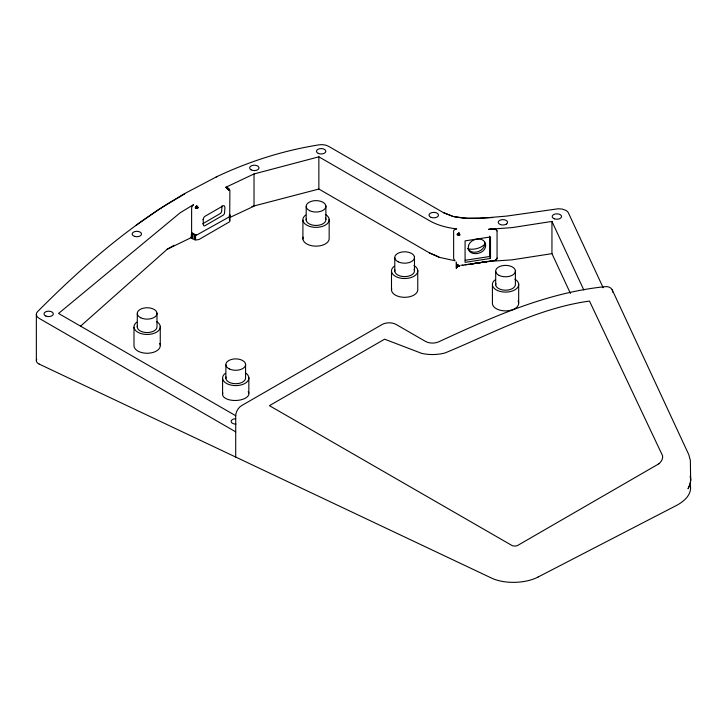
<?xml version="1.0" encoding="UTF-8"?>
<svg xmlns="http://www.w3.org/2000/svg" width="727" height="727" viewBox="0 0 727 727"><rect width="100%" height="100%" fill="white"/><g stroke="black" fill="none" stroke-linecap="round" stroke-linejoin="round"><path stroke-width="1.09" d="M196.581 235.121L229.705 216.646L229.896 190.101M197.299 206.523L196.581 206.695L196.581 208.113L196.117 206.632L196.581 205.977L198.226 207.713L196.581 205.977L195.527 207.967L196.217 206.223L196.944 206.223L197.944 207.849L196.581 205.977L197.635 207.967L196.499 206.304L196.217 208.095L196.217 206.223M222.571 394.343L222.598 378.476M248.825 393.08L248.852 377.558M195.081 239.892L195.081 234.521L192.782 233.73L192.673 238.756L194.645 239.737L194.645 234.367L195.572 235.03L195.563 240.01L198.907 239.547L229.468 221.862L230.095 220.744L229.468 219.636L229.441 214.692M192.773 233.322L192.673 238.756L191.119 237.684L191.601 232.649L192.773 233.322L191.601 238.02L191.628 208.04A3.317 1.863 -61.4 0 1 192.037 206.641L193.509 204.66L180.232 212.729L58.56 313.455L235.721 415.735L235.712 457.065M496.95 230.913C497.395 228.76 491.134 229.096 488.544 229.314L512.09 227.606L551.947 221.426L583.826 290.009M456.402 268.454L456.592 263.156M459.455 233.812L459.073 235.239C457.883 233.067 459.927 232.785 459.8 235.194L459.191 233.113L459.137 233.83C460.664 236.066 457.074 233.503 457.074 234.448L459.191 233.113L457.247 234.63L458.701 233.222L459.328 233.431L459.437 235.239L458.937 233.403L458.028 235.057L458.701 233.222M229.896 215.219L230.05 215.801M491.125 229.359L489.989 229.332M489.989 261.12L495.232 260.339L497.059 258.467L497.059 230.777M454.702 260.057L454.03 259.275A2.953 2.335 24.9 0 1 453.63 257.994L453.63 231.141A2.953 2.335 24.9 0 1 454.03 229.986L456.692 228.905C447.269 227.76 437.836 225.461 429.53 220.717L318.862 156.832L254.023 173.953L225.552 187.412C226.942 186.221 228.923 190.083 226.806 188.529L228.451 188.366L227.324 188.557L229.105 189.52C224.997 188.547 231.295 188.784 226.806 188.529L229.132 189.311L227.169 188.766M195.527 207.967L196.345 206.277L197.299 208.04L196.808 206.277L197.635 206.886L195.518 206.886M496.586 259.403C493.897 261.266 497.014 259.703 497.114 258.049M251.896 206.523L318.862 189.047L429.53 252.941L439.208 257.313L455.093 260.775M141.302 221.635L158.922 209.394L184.058 193.882L217.209 176.47C249.397 161.312 283.63 150.453 318.789 144.891A9.887 5.707 0 0 1 328.577 146.327L443.479 212.666L453.13 216.473L462.79 218.082L479.247 218.418L506.737 216.083L558.218 208.767L562.225 209.076L565.779 210.33A9.578 5.534 0 0 1 568.405 212.884L603.183 287.765M455.629 229.06L456.147 228.95M458.828 233.794L458.364 235.157L458.764 233.303L457.728 234.939L458.264 233.485L459.137 233.83M496.995 258.648L497.059 258.467M458.428 265.628L457.465 265.446L459.691 265.9L457.247 265.282L459.582 265.873M458.31 265.391L457.129 267.509L458.31 265.391L456.947 264.892L458.982 265.773L457.983 265.691M458.274 265.846L457.074 265.091L458.346 265.519C456.165 264.683 458.964 266.173 457.974 264.71M196.581 206.695L195.981 206.586L195.209 207.849C194.845 206.922 199.48 208.267 197.044 206.632M459.455 265.773L458.655 265.846M458.873 233.376L458.71 235.212L459.173 233.44L459.582 234.239L457.756 233.631M458.437 233.64L457.465 234.794L458.264 233.485M490.861 229.35L491.516 229.341M80.642 326.087L167.255 249.216L174.135 245.244M485.627 243.454C481.192 248.298 474.158 250.088 467.824 248.843M496.314 229.687L495.332 229.278L495.823 229.414M136.004 225.434L141.374 221.444M227.769 188.838L229.023 189.729L227.524 189.075C230.232 189.156 226.533 187.539 227.815 188.566M166.665 204.46C119.301 234.476 77.135 271.898 37.659 311.538A9.869 5.698 0 0 0 39.249 318.417L235.712 431.847M166.756 204.36L184.758 193.891M202.551 223.88L220.408 213.438A3.371 1.945 -60 0 0 221.59 211.721L222.044 205.796M486.699 261.665L470.296 264.128L492.043 260.784M494.633 260.493L493.706 260.62M538.035 577.047L676.137 505.628A49.663 24.454 -1.8 0 0 690.286 485.427M167.255 249.216L192.146 237.184M229.668 217.573L254.023 206.177L254.023 173.953M488.262 261.356L462.536 265.291M493.706 229.25L495.232 229.25M227.269 188.42C229.241 187.593 228.269 189.901 228.687 190.101L227.533 188.248M484.264 262.247L486.672 261.784M490.489 261.302L470.369 264.055M465.253 260.284L489.616 256.513L490.507 258.43L465.08 262.365L465.08 240.873L490.507 236.938L490.507 258.43M570.441 293.435L551.947 253.65L512.09 259.83L491.161 261.284M216.146 176.997L217.209 176.47M460.845 265.319L462.954 265.046M465.062 264.764L469.278 264.219M492.67 217.555L467.824 218.418M195.563 234.639L195.081 234.521L196.581 234.73M227.824 188.656L228.887 188.702L227.715 188.393M467.57 218.409L453.975 216.682M496.505 229.85L495.605 229.341M453.13 216.473L443.479 212.666M434.21 254.941L438.972 256.967M39.249 364.118L491.525 578.074A32.815 16.158 -1.8 0 0 538.062 577.065M195.981 206.586L195.699 207.486M429.53 252.941L434.046 254.859M227.269 188.693L228.887 189.92L227.86 189.429M192.773 233.503L194.282 234.576M467.87 248.37C472.032 256.495 486.527 250.633 484.645 242.018M612.207 289.819L688.787 454.657L690.359 460.3L690.65 480.511M196.663 206.304L196.944 208.095L196.263 206.668M191.601 232.649L191.628 233.049A3.317 1.863 -61.4 0 0 192.037 233.958M456.174 261.984L456.32 268.399M229.705 214.947L229.741 219.89L229.741 214.52M36.359 360.537L36.35 314.364M551.947 221.426L551.947 253.65M518.678 284.048L518.678 302.85M515.398 270.735L515.398 284.166A9.869 5.698 0 0 1 504.956 290.191A9.869 5.698 0 0 1 495.841 283.485M495.696 271.425L495.696 284.848M492.415 284.966L492.415 303.759A13.159 7.597 0 0 0 507.919 310.774A13.159 7.597 0 0 0 518.106 301.042M489.616 236.157L489.616 256.513M417.761 270.462L417.761 289.255A13.159 7.597 0 0 1 403.839 297.298A13.159 7.597 0 0 1 391.689 288.346M414.481 257.149L414.481 270.571M394.779 257.831L394.779 271.262M391.499 271.371L391.499 290.173M329.167 219.3L329.167 238.092A13.159 7.597 0 0 1 315.236 246.135A13.159 7.597 0 0 1 303.095 237.184M325.887 205.986L325.887 219.409M318.862 156.832L318.862 189.047M306.185 206.677L306.185 220.099M302.905 220.217L302.905 239.01M245.572 364.245L245.572 377.667A9.869 5.698 0 0 1 235.13 383.702A9.869 5.698 0 0 1 226.024 376.986M229.468 215.337L229.468 219.636M225.879 364.936L225.879 378.358M160.258 326.414L160.258 345.207M156.977 313.101L156.977 326.523A9.869 5.698 0 0 1 146.536 332.557A9.869 5.698 0 0 1 137.421 325.841M137.285 313.782L137.285 327.214M133.995 327.323L133.995 346.125A13.159 7.597 0 0 0 149.498 353.131A13.159 7.597 0 0 0 159.686 343.408M612.752 292.163A8.224 6.479 -25.3 0 0 604.819 286.702C545.777 292.772 491.543 317.445 438.317 341.99A9.86 5.698 0 0 1 425.504 341.426L396.133 324.469A9.869 5.698 0 0 0 382.184 324.469L241.528 405.666A8.224 4.744 -60 0 0 235.712 415.735M690.259 476.385A49.327 28.48 0 0 1 688.015 488.726L689.896 484.664A49.327 28.48 0 0 0 690.35 476.33M39.249 364.118A9.96 4.907 -1.8 0 1 36.741 359.365M156.432 321.498A13.159 7.597 0 0 1 156.796 332.021A13.159 7.597 0 0 1 138.603 332.657A13.159 7.597 0 0 1 136.776 322.188M514.852 279.141A13.159 7.597 0 0 1 515.216 289.655A13.159 7.597 0 0 1 497.023 290.291A13.159 7.597 0 0 1 495.196 279.822M245.744 373.096A13.159 7.597 0 0 1 244.899 383.456A13.159 7.597 0 0 1 226.933 383.665A13.159 7.597 0 0 1 225.37 373.333M248.225 391.626A13.195 6.498 -1.8 0 1 236.384 400.459A13.195 6.498 -1.8 0 1 222.862 392.844M325.332 214.383A13.159 7.597 0 0 1 325.705 224.907A13.159 7.597 0 0 1 307.512 225.543A13.159 7.597 0 0 1 305.676 215.074M414.054 269.226A9.869 5.698 0 0 1 405.23 276.605A9.869 5.698 0 0 1 394.925 269.89M413.936 265.546A13.159 7.597 0 0 1 414.299 276.069A13.159 7.597 0 0 1 396.106 276.705A13.159 7.597 0 0 1 394.279 266.236M325.451 218.064A9.869 5.698 0 0 1 316.627 225.443A9.869 5.698 0 0 1 306.331 218.727M235.975 424.105A4.68 2.699 0 0 1 231.141 421.496A4.68 2.699 0 0 1 235.657 418.707M203.115 219.636L203.542 225.497A3.371 1.945 -60 0 0 204.723 225.852L223.307 215.119A3.371 1.945 -60 0 0 224.498 213.393L224.952 207.477L224.498 206.068A3.371 1.945 -60 0 0 223.307 205.714L204.723 216.446A3.371 1.945 -60 0 0 203.533 218.164L203.115 219.636M468.615 245.39C465.662 257.403 485.954 255.459 485.654 245.044C484.773 235.93 470.842 237.983 468.615 245.39M658.798 463.844L517.333 545.632A4.807 2.772 0 0 1 512.217 545.632L269.435 405.666L384.601 339.182L421.751 353.386A29.598 17.084 0 0 0 445.233 352.877C492.433 333.402 538.153 308.157 589.479 301.069L662.561 455.711A21.301 12.295 0 0 1 658.798 463.844M506.565 223.989L505.692 224.479A4.68 2.699 0 0 1 498.322 222.853A4.68 2.699 0 0 1 503.984 219.69A4.68 2.699 0 0 1 506.565 223.989M499.158 275.424A9.869 5.698 0 0 0 515.252 272.107A9.869 5.698 0 0 0 502.239 265.718A9.869 5.698 0 0 0 499.158 275.424M140.738 317.781A9.869 5.698 0 0 0 156.832 314.473A9.869 5.698 0 0 0 143.819 308.075A9.869 5.698 0 0 0 140.738 317.781M229.332 368.925A9.869 5.698 0 0 0 245.426 365.617A9.869 5.698 0 0 0 232.413 359.22A9.869 5.698 0 0 0 229.332 368.925M398.242 261.829A9.869 5.698 0 0 0 414.335 258.521A9.869 5.698 0 0 0 401.322 252.124A9.869 5.698 0 0 0 398.242 261.829M309.638 210.666A9.869 5.698 0 0 0 325.741 207.359A9.869 5.698 0 0 0 312.719 200.961A9.869 5.698 0 0 0 309.638 210.666M251.015 169.8A4.68 2.699 0 0 0 258.839 168.591A4.68 2.699 0 0 0 253.114 165.283A4.68 2.699 0 0 0 251.015 169.8M318.244 153.388A4.68 2.699 0 0 0 325.787 151.679A4.68 2.699 0 0 0 319.444 148.762A4.68 2.699 0 0 0 318.244 153.388M431.175 217.4A4.744 2.735 0 0 0 438.499 215.247A4.744 2.735 0 0 0 431.602 212.666A4.744 2.735 0 0 0 431.175 217.4M45.946 316.081A4.68 2.699 0 0 0 53.325 314.155A4.68 2.699 0 0 0 46.737 311.429A4.68 2.699 0 0 0 45.946 316.081M134.513 236.348A4.68 2.699 0 0 0 141.529 234.012A4.68 2.699 0 0 0 134.513 231.677A4.68 2.699 0 0 0 134.513 236.348M554.392 218.818A4.68 2.699 0 0 0 561.562 216.637A4.68 2.699 0 0 0 554.71 214.138A4.68 2.699 0 0 0 554.392 218.818"/></g></svg>
